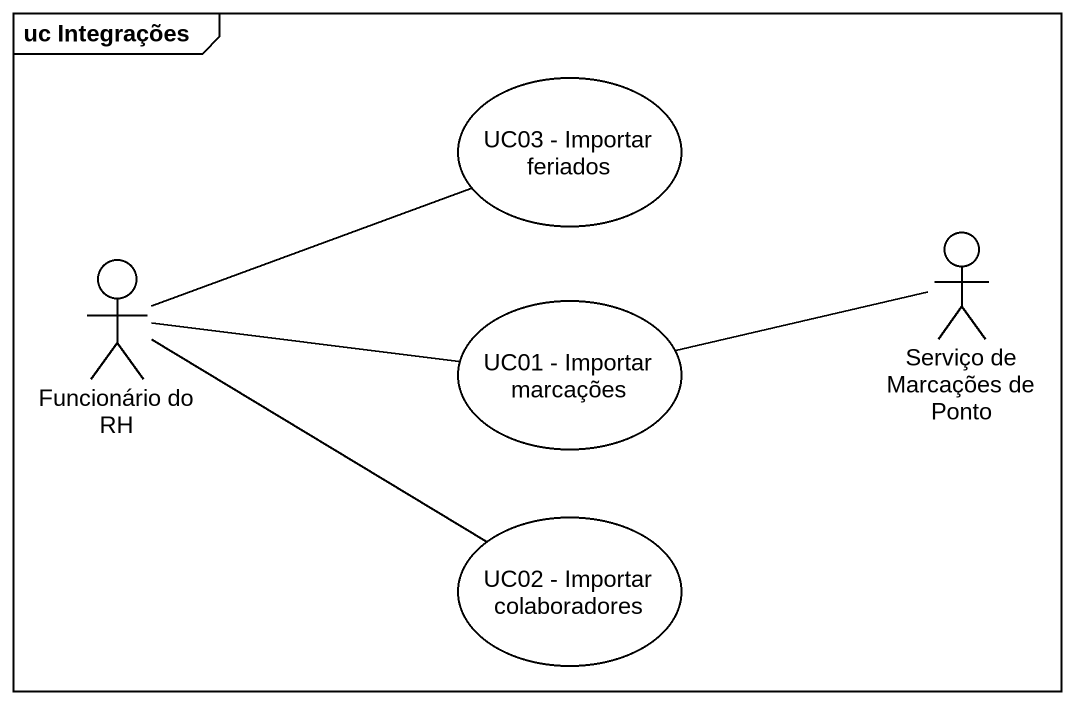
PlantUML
@startuml
mainframe uc Integrações
usecase "UC03 - Importar feriados" as UC03_Importar_feriados
actor "Serviço de Marcações de Ponto" as Serviço_de_Marcações_de
actor "Funcionário do RH" as Funcionário_do_RH
usecase "UC01 - Importar marcações" as UC01_Importar_marcações
usecase "UC02 - Importar colaboradores" as UC02_Importar_colaboradores
Serviço_de_Marcações_de -left- UC01_Importar_marcações
Funcionário_do_RH -right- UC03_Importar_feriados
Funcionário_do_RH -right- UC01_Importar_marcações
Funcionário_do_RH -right- UC02_Importar_colaboradores
@enduml
